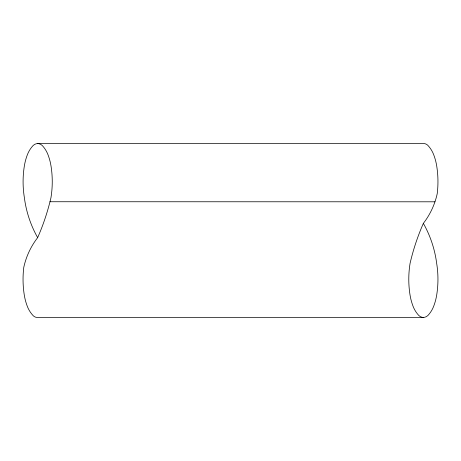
<?xml version="1.0" encoding="UTF-8"?>
<svg xmlns="http://www.w3.org/2000/svg" width="461" height="461" viewBox="0 0 461 461"><rect width="100%" height="100%" fill="white"/><g stroke="black" fill="none" stroke-linecap="round" stroke-linejoin="round"><path stroke-width="0.69" d="M37.693 143.567L423.365 143.504A6.316 6.316 0 0 1 428.01 145.532A28.455 28.455 0 0 1 433.68 154.671A56.784 56.784 0 0 1 436.723 166.069A99.547 99.547 0 0 1 437.224 193.666A74.394 74.394 0 0 1 423.365 223.366A225.475 225.475 0 0 0 410.077 263.312L410.013 263.721A99.547 99.547 0 0 0 410.013 294.867A56.784 56.784 0 0 0 413.056 306.26A28.455 28.455 0 0 0 418.726 315.399A6.316 6.316 0 0 0 428.01 315.399A28.455 28.455 0 0 0 433.68 306.26A56.784 56.784 0 0 0 436.723 294.867A99.547 99.547 0 0 0 436.723 263.721L436.659 263.312A110.064 110.064 0 0 0 423.365 223.366M49.978 201.739L434.959 201.803M423.365 317.433L37.618 317.496A6.316 6.316 0 0 1 32.973 315.462A28.455 28.455 0 0 1 27.308 306.323A56.784 56.784 0 0 1 24.266 294.925A99.547 99.547 0 0 1 23.782 267.328A74.394 74.394 0 0 1 37.652 237.634A225.475 225.475 0 0 0 50.958 197.694L51.021 197.285A99.547 99.547 0 0 0 51.038 166.139A56.784 56.784 0 0 0 47.996 154.74A28.455 28.455 0 0 0 42.331 145.601A6.316 6.316 0 0 0 33.048 145.595A28.455 28.455 0 0 0 27.372 154.735A56.784 56.784 0 0 0 24.324 166.127A99.547 99.547 0 0 0 24.312 197.273L24.375 197.683A110.064 110.064 0 0 0 37.652 237.634"/></g></svg>
